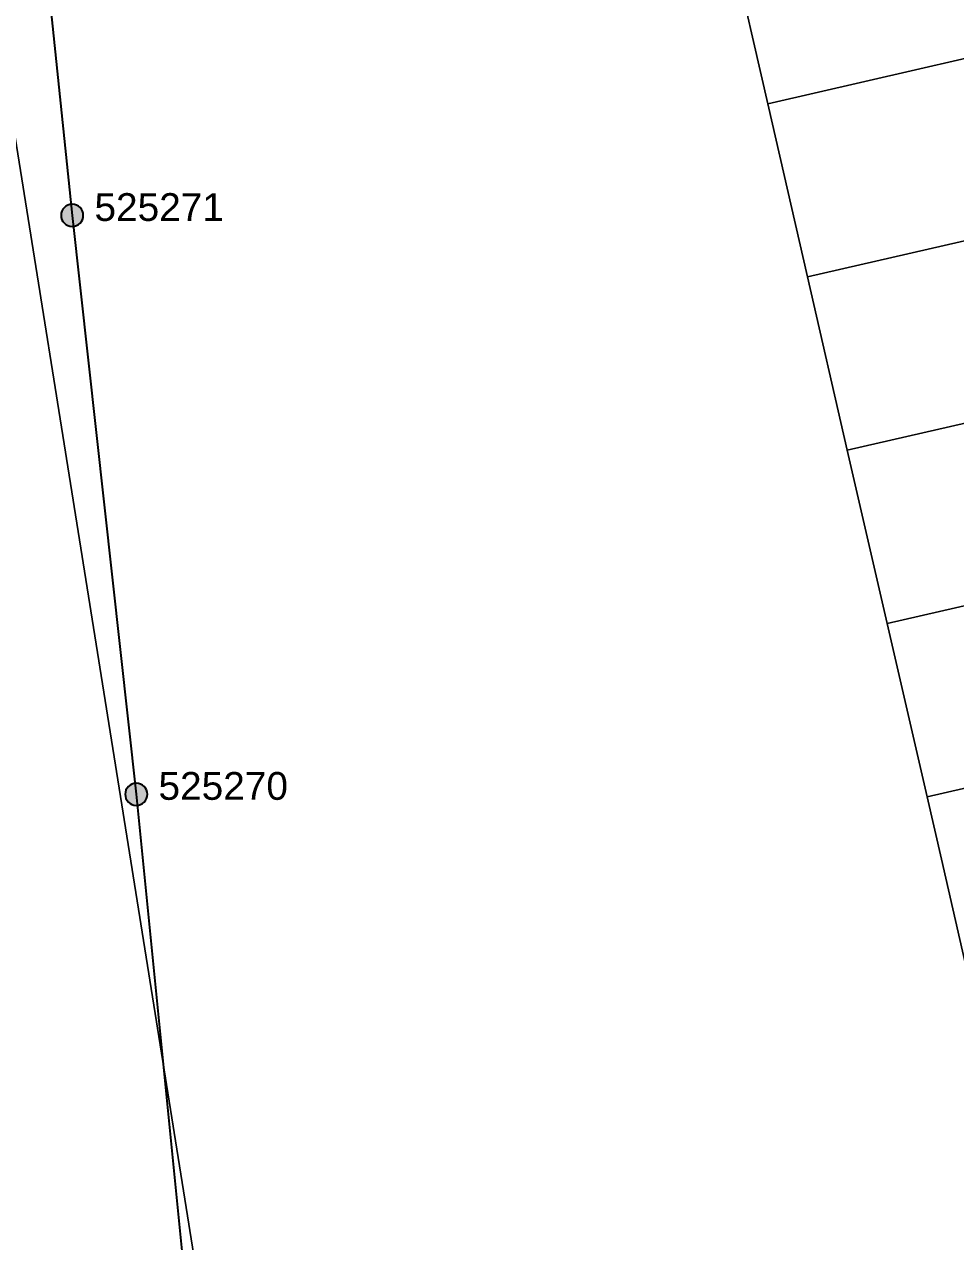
# Model space of a CAD drawing. Header units: metres. Extents: x 303957 to 307239, y 6268736 to 6272503.
# Drawn here: x 305574.5 to 305658.3, y 6269477.6 to 6269587.2 of the extents above; entities that cross this region are included whole.
import ezdxf
from ezdxf.enums import TextEntityAlignment as Align

# ---------------------------------------------------------------- set-up
doc = ezdxf.new("R2010")
doc.units = ezdxf.units.M
doc.layers.get('0').update_dxf_attribs({"color": 6})
doc.layers.add('Cadastre Land Parcels_SP_EXT', color=9, linetype='Continuous', lineweight=5)
doc.layers.add('Services_SP_EXT', color=7, linetype='Continuous')
doc.layers.add('SupportsOH_SP_TR_HV_LV_SL_EXT', color=7, linetype='Continuous')
doc.styles.add('POLE_LABEL', font='arial.ttf')
doc.styles.get("Standard").update_dxf_attribs({"font": 'arial.ttf'})

# ---------------------------------------------------------------- blocks, each defined once
blk = doc.blocks.new('POLE_EXT')
blk.add_hatch(color=256).paths.add_polyline_path([(-1, 0, 1), (1, 0, 1)])
blk.add_lwpolyline([(-1, 0, 1), (1, 0, 1)], format="xyb", close=True)
for tag, height, flags, p in [('pNumber', 2.5, 8, (-17.84, 2.07)), ('OWNED_BY', 0.2, 9, (1.35, -0.4)), ('SPECIAL_USE', 0.2, 9, (1.35, -0.8)), ('STATE', 0.2, 9, (1.35, -1)), ('PARENT', 0.2, 9, (1.35, -0.6)), ('cLV', 0.2, 9, (1.35, -1.4)), ('hDepth', 0.2, 9, (1.35, -1.6)), ('hDia', 0.2, 9, (1.35, -1.8)), ('cHV', 0.2, 9, (1.35, -2)), ('USAGE', 0.2, 9, (1.35, -1.2)), ('LBRACKET', 0.2, 9, (1.35, -2.2)), ('LExisting', 0.2, 9, (1.35, -2.4)), ('LANTNUMBER', 0.2, 9, (1.35, -2.6)), ('LOther', 0.2, 9, (1.35, -2.8)), ('LRemove', 0.2, 9, (1.35, -3)), ('LEGEND', 0.2, 9, (1.35, -3.2)), ('cLinedev', 0.2, 9, (1.35, -3.4)), ('pExisting', 0.2, 9, (1.35, -3.8)), ('pFooting', 0.2, 9, (1.35, -4.4)), ('LOCATION', 0.2, 9, (1.35, -3.6)), ('PFNUMBER', 0.2, 9, (1.35, -4)), ('NEWPFNUMBER', 0.2, 9, (1.35, -4.2)), ('pNew', 0.2, 9, (1.35, -4.6)), ('pRelocate', 0.2, 9, (1.35, -5)), ('pRemove', 0.2, 9, (1.35, -5.2)), ('pReplace', 0.2, 9, (1.35, -5.4)), ('pStay', 0.2, 9, (1.35, -5.6)), ('pType', 0.2, 9, (1.35, -5.8)), ('cspan', 0.2, 9, (1.35, -6)), ('STREETNAME', 0.2, 9, (1.35, -6.2)), ('SUBURB', 0.2, 9, (1.35, -6.4)), ('NOTES', 0.2, 9, (1.35, -6.6)), ('OPERATED_BY', 0.2, 9, (1.36, -7.01)), ('MAINTAINED_BY', 0.2, 9, (1.36, -6.81))]:
    blk.add_attdef(tag, text='', height=height, dxfattribs=dict(flags=flags)).set_placement(p, align=Align.MIDDLE_LEFT)
at = {"style": 'POLE_LABEL'}
for tag, height, flags, p in [('ASSET_NUM', 2.5, 8, (2, 2)), ('STRUCTURE_PLANT_NUMBER', 0.2, 9, (1.35, 0.03)), ('STREET_CODE', 0.2, 9, (1.35, -0.2))]:
    blk.add_attdef(tag, text='', height=height, dxfattribs=dict(at, flags=flags)).set_placement(p, align=Align.MIDDLE_LEFT)
at = {"flags": 1}
blk.add_attdef('Z', (1.35, -7.33), '', height=0.2, dxfattribs=at)

msp = doc.modelspace()

# ---------------------------------------------------------------- linework, layer by layer
at = {"layer": 'Cadastre Land Parcels_SP_EXT', "linetype": 'Continuous'}
msp.add_lwpolyline([(305666.48, 6269470.87), (305662.9, 6269486.46), (305659.32, 6269502.06), (305657.03, 6269512.05), (305655.74, 6269517.66), (305652.16, 6269533.25), (305648.57, 6269548.85), (305644.99, 6269564.45), (305641.41, 6269580.04), (305638.14, 6269594.28), (305636.41, 6269601.82), (305587.15, 6269590.2), (305577.63, 6269634.88), (305577.63, 6269634.88), (305565.03, 6269631.15), (305588.36, 6269485.2), (305608.22, 6269360.98)], dxfattribs=at)
for points in [[(305608.22, 6269360.98), (305588.36, 6269485.2), (305565.03, 6269631.15), (305504.68, 6269613.25), (305530.34, 6269336.27), (305608.22, 6269360.98)], [(305672.15, 6269587.1), (305671.42, 6269590.27), (305668.88, 6269601.32), (305638.14, 6269594.28), (305641.41, 6269580.04), (305672.15, 6269587.1)], [(305675.73, 6269571.5), (305672.15, 6269587.1), (305641.41, 6269580.04), (305644.99, 6269564.45), (305675.73, 6269571.5)], [(305679.31, 6269555.9), (305677.56, 6269563.54), (305675.73, 6269571.5), (305644.99, 6269564.45), (305648.57, 6269548.85), (305679.31, 6269555.9)], [(305682.89, 6269540.31), (305679.31, 6269555.9), (305648.57, 6269548.85), (305652.16, 6269533.25), (305682.89, 6269540.31)], [(305686.47, 6269524.71), (305682.89, 6269540.31), (305652.16, 6269533.25), (305655.74, 6269517.66), (305686.47, 6269524.71)], [(305690.05, 6269509.12), (305686.47, 6269524.71), (305655.74, 6269517.66), (305657.03, 6269512.05), (305659.32, 6269502.06), (305690.05, 6269509.12)]]:
    msp.add_lwpolyline(points, close=True, dxfattribs=at)
at = {"layer": 'Services_SP_EXT'}
msp.add_lwpolyline([(305567.62, 6269630.92), (305573.88, 6269617.65), (305578.84, 6269569.99), (305584.6, 6269517.89), (305589.78, 6269465.99), (305594.53, 6269416.03), (305590.41, 6269408.17)], dxfattribs=at)

# ---------------------------------------------------------------- block references
at = {"layer": 'SupportsOH_SP_TR_HV_LV_SL_EXT'}
ref = msp.add_blockref('POLE_EXT', (305578.84, 6269569.99), dxfattribs=at)
ref.add_attrib('ASSET_NUM', '525271', dxfattribs={"layer": '0', "height": 2.5, "style": 'POLE_LABEL'}).set_placement((305580.84, 6269570.74), align=Align.MIDDLE_LEFT)
ref = msp.add_blockref('POLE_EXT', (305584.6, 6269517.89), dxfattribs=at)
ref.add_attrib('ASSET_NUM', '525270', dxfattribs={"layer": '0', "height": 2.5, "style": 'POLE_LABEL'}).set_placement((305586.6, 6269518.64), align=Align.MIDDLE_LEFT)

doc.saveas('drawing.dxf')
